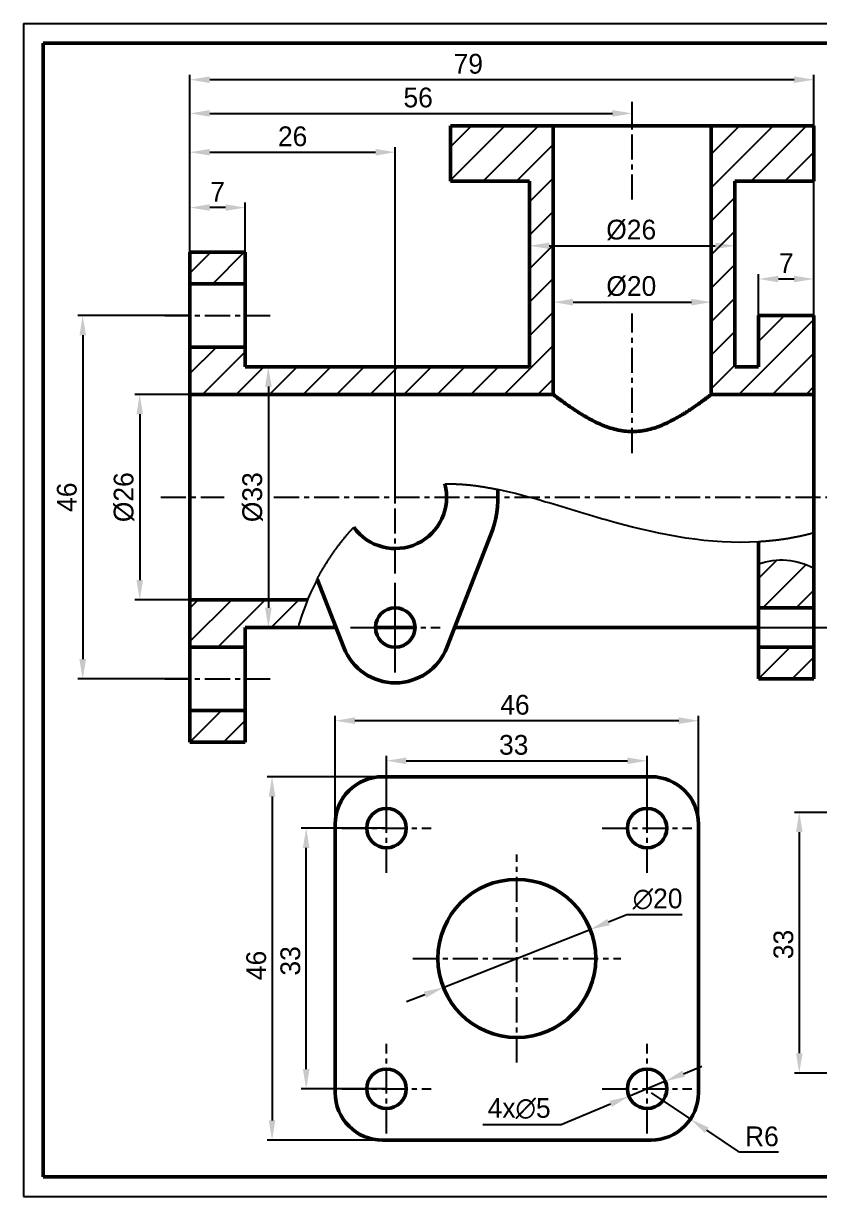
# Model space of a CAD drawing. Header units: millimetres. Extents: x 976 to 1396, y 403 to 700.
# Drawn here: x 976.3 to 1177.9, y 403 to 700 of the extents above; entities that cross this region are included whole.
import ezdxf

# ---------------------------------------------------------------- set-up
doc = ezdxf.new("R2010")
doc.units = ezdxf.units.MM
doc.linetypes.add('CENTER', pattern=[50.8, 31.75, -6.35, 6.35, -6.35])
for name, color, linetype in [('中心线', 1, 'CENTER'), ('尺寸标注', 6, 'Continuous'), ('细实线', 7, 'Continuous')]:
    doc.layers.add(name, color=color, linetype=linetype)
doc.layers.add('粗实线', color=7, linetype='Continuous', lineweight=50)
doc.dimstyles.new('ISO-25', dxfattribs={"dimtxt": 5, "dimasz": 5, "dimexe": 1.25, "dimexo": 0, "dimgap": 1.5, "dimtad": 1, "dimtoh": 1, "dimlfac": 0.5, "dimtxsty": 'Standard', "dimcen": 2.5, "dimadec": 0, "dimazin": 0, "dimtfac": 1, "dimtmove": 0, "dimatfit": 3, "dimfxl": 0, "dimarcsym": 0})
doc.dimstyles.new('ISO-25$3', dxfattribs={"dimtxt": 5, "dimasz": 5, "dimexe": 1.25, "dimexo": 0, "dimgap": 1.5, "dimtad": 1, "dimtoh": 1, "dimlfac": 0.5, "dimtxsty": 'Standard', "dimcen": 2.5, "dimadec": 0, "dimazin": 0, "dimtfac": 1, "dimtmove": 1, "dimatfit": 2, "dimfxl": 0, "dimarcsym": 0})

# ---------------------------------------------------------------- blocks, each defined once
blk = doc.blocks.new('HATCH3')
at = {"color": 251}
for p, q in [((110.42, 266.49), (115.68, 271.75)), ((110.42, 258.01), (124.17, 271.75)), ((118.65, 257.75), (132.66, 271.75)), ((176.42, 264.58), (183.6, 271.75)), ((176.42, 256.1), (192.09, 271.75)), ((186.57, 257.75), (200.58, 271.75)), ((127.14, 257.75), (136.42, 267.02)), ((195.06, 257.75), (202.42, 265.11)), ((130.42, 252.55), (136.42, 258.54)), ((176.42, 247.62), (182.42, 253.61)), ((130.42, 244.07), (136.42, 250.06)), ((176.42, 239.13), (182.42, 245.13)), ((130.42, 235.59), (136.42, 241.58)), ((44.42, 234.48), (49.69, 239.75)), ((50.18, 231.75), (58.18, 239.75)), ((176.42, 230.65), (182.42, 236.65)), ((130.42, 227.11), (136.42, 233.1)), ((176.42, 222.17), (182.42, 228.17)), ((130.42, 218.62), (136.42, 224.62)), ((188.42, 217.2), (194.98, 223.75)), ((183.45, 203.75), (202.42, 222.7)), ((176.42, 213.69), (182.42, 219.69)), ((44.42, 209.04), (51.14, 215.75)), ((47.62, 203.75), (58.42, 214.54)), ((124.02, 203.75), (136.42, 216.14)), ((191.94, 203.75), (202.42, 214.22)), ((176.42, 205.21), (182.42, 211.2)), ((56.11, 203.75), (63.11, 210.75)), ((64.6, 203.75), (71.6, 210.75)), ((73.09, 203.75), (80.09, 210.75)), ((81.57, 203.75), (88.58, 210.75)), ((90.06, 203.75), (97.07, 210.75)), ((98.55, 203.75), (105.56, 210.75)), ((107.04, 203.75), (114.05, 210.75)), ((115.53, 203.75), (122.54, 210.75)), ((132.51, 203.75), (136.42, 207.66)), ((200.43, 203.75), (202.42, 205.74)), ((44.42, 149.67), (46.5, 151.75)), ((44.42, 141.19), (54.99, 151.75)), ((51.47, 139.75), (63.48, 151.75)), ((64.96, 144.75), (71.97, 151.75)), ((44.42, 115.75), (52.43, 123.75)), ((52.91, 115.75), (58.42, 121.25))]:
    blk.add_line(p, q, dxfattribs=at)
blk = doc.blocks.new('HATCH1')
at = {"color": 251}
for p, q in [((188.42, 157.19), (193.07, 161.84)), ((189.46, 149.75), (200.43, 160.71)), ((197.95, 149.75), (202.42, 154.21)), ((188.42, 131.75), (196.43, 139.75)), ((196.91, 131.75), (202.42, 137.25))]:
    blk.add_line(p, q, dxfattribs=at)
blk = doc.blocks.new('*D6')
at = {"layer": 'Defpoints', "color": 0}
for p in [(1055.26, 523.43), (1055.26, 497.23), (1147.26, 497.23)]:
    blk.add_point(p, dxfattribs=at)
at = {"layer": '尺寸标注', "color": 0, "lineweight": -2}
for p, q in [((1055.26, 497.23), (1055.26, 524.68)), ((1142.26, 523.43), (1060.26, 523.43)), ((1147.26, 497.23), (1147.26, 524.68))]:
    blk.add_line(p, q, dxfattribs=at)
at = {"layer": '尺寸标注', "color": 0}
for points in [[(1060.26, 524.27), (1060.26, 522.6), (1055.26, 523.43)], [(1142.26, 524.27), (1142.26, 522.6), (1147.26, 523.43)]]:
    blk.add_solid(points, dxfattribs=at)
at = {"layer": '尺寸标注', "color": 0, "insert": (1100.79, 527.43), "char_height": 5, "attachment_point": 5}
blk.add_mtext('46', dxfattribs=at)
blk = doc.blocks.new('*D7')
at = {"layer": 'Defpoints', "color": 0}
for p in [(1134.26, 513.28), (1068.26, 496.23), (1134.26, 496.23)]:
    blk.add_point(p, dxfattribs=at)
at = {"layer": '尺寸标注', "color": 0, "lineweight": -2}
for p, q in [((1068.26, 496.23), (1068.26, 514.53)), ((1134.26, 496.23), (1134.26, 514.53)), ((1073.26, 513.28), (1129.26, 513.28))]:
    blk.add_line(p, q, dxfattribs=at)
at = {"layer": '尺寸标注', "color": 0}
for points in [[(1073.26, 514.11), (1073.26, 512.44), (1068.26, 513.28)], [(1129.26, 514.11), (1129.26, 512.44), (1134.26, 513.28)]]:
    blk.add_solid(points, dxfattribs=at)
at = {"layer": '尺寸标注', "color": 0, "insert": (1100.47, 517.28), "char_height": 5, "attachment_point": 5}
blk.add_mtext('33', dxfattribs=at)
blk = doc.blocks.new('*D8')
at = {"layer": 'Defpoints', "color": 0}
for p in [(1047.93, 496.23), (1068.26, 496.23), (1068.26, 430.23)]:
    blk.add_point(p, dxfattribs=at)
at = {"layer": '尺寸标注', "color": 0, "lineweight": -2}
for p, q in [((1068.26, 496.23), (1046.68, 496.23)), ((1047.93, 435.23), (1047.93, 491.23)), ((1068.26, 430.23), (1046.68, 430.23))]:
    blk.add_line(p, q, dxfattribs=at)
at = {"layer": '尺寸标注', "color": 0}
for points in [[(1047.09, 491.23), (1048.76, 491.23), (1047.93, 496.23)], [(1047.09, 435.23), (1048.76, 435.23), (1047.93, 430.23)]]:
    blk.add_solid(points, dxfattribs=at)
at = {"layer": '尺寸标注', "color": 0, "insert": (1043.93, 462.61), "char_height": 5, "attachment_point": 5, "rotation": 90}
blk.add_mtext('33', dxfattribs=at)
blk = doc.blocks.new('*D9')
at = {"layer": 'Defpoints', "color": 0}
for p in [(1067.26, 509.23), (1039.28, 417.23), (1067.26, 417.23)]:
    blk.add_point(p, dxfattribs=at)
at = {"layer": '尺寸标注', "color": 0, "lineweight": -2}
for p, q in [((1067.26, 509.23), (1038.03, 509.23)), ((1039.28, 504.23), (1039.28, 422.23)), ((1067.26, 417.23), (1038.03, 417.23))]:
    blk.add_line(p, q, dxfattribs=at)
at = {"layer": '尺寸标注', "color": 0}
for points in [[(1038.44, 504.23), (1040.11, 504.23), (1039.28, 509.23)], [(1038.44, 422.23), (1040.11, 422.23), (1039.28, 417.23)]]:
    blk.add_solid(points, dxfattribs=at)
at = {"layer": '尺寸标注', "color": 0, "insert": (1035.28, 461.46), "char_height": 5, "attachment_point": 5, "rotation": 90}
blk.add_mtext('46', dxfattribs=at)
blk = doc.blocks.new('*D10')
at = {"layer": 'Defpoints', "color": 0}
for p in [(1205.95, 500.22), (1172.79, 434.22), (1205.95, 434.22)]:
    blk.add_point(p, dxfattribs=at)
at = {"layer": '尺寸标注', "color": 0, "lineweight": -2}
for p, q in [((1205.95, 500.22), (1171.54, 500.22)), ((1172.79, 495.22), (1172.79, 439.22)), ((1205.95, 434.22), (1171.54, 434.22))]:
    blk.add_line(p, q, dxfattribs=at)
at = {"layer": '尺寸标注', "color": 0}
for points in [[(1171.95, 495.22), (1173.62, 495.22), (1172.79, 500.22)], [(1171.95, 439.22), (1173.62, 439.22), (1172.79, 434.22)]]:
    blk.add_solid(points, dxfattribs=at)
at = {"layer": '尺寸标注', "color": 0, "insert": (1168.79, 466.76), "char_height": 5, "attachment_point": 5, "rotation": 90}
blk.add_mtext('33', dxfattribs=at)
blk = doc.blocks.new('*D11')
at = {"layer": 'Defpoints', "color": 0}
for p in [(1018.49, 626.01), (991.33, 534.01), (1018.49, 534.01)]:
    blk.add_point(p, dxfattribs=at)
at = {"layer": '尺寸标注', "color": 0, "lineweight": -2}
for p, q in [((1018.49, 626.01), (990.08, 626.01)), ((991.33, 621.01), (991.33, 539.01)), ((1018.49, 534.01), (990.08, 534.01))]:
    blk.add_line(p, q, dxfattribs=at)
at = {"layer": '尺寸标注', "color": 0}
for points in [[(990.5, 621.01), (992.17, 621.01), (991.33, 626.01)], [(990.5, 539.01), (992.17, 539.01), (991.33, 534.01)]]:
    blk.add_solid(points, dxfattribs=at)
at = {"layer": '尺寸标注', "color": 0, "insert": (987.33, 580.01), "char_height": 5, "attachment_point": 5, "rotation": 90}
blk.add_mtext('46', dxfattribs=at)
blk = doc.blocks.new('*D24')
at = {"layer": 'Defpoints', "color": 0}
for p in [(1119.86, 470.58), (1082.65, 455.89)]:
    blk.add_point(p, dxfattribs=at)
at = {"layer": '尺寸标注', "color": 0, "lineweight": -2}
for p, q in [((1129.16, 474.26), (1124.51, 472.42)), ((1143.16, 474.26), (1129.16, 474.26)), ((1082.65, 455.89), (1119.86, 470.58)), ((1078, 454.05), (1073.35, 452.21))]:
    blk.add_line(p, q, dxfattribs=at)
at = {"layer": '尺寸标注', "color": 0}
for points in [[(1124.2, 473.2), (1124.81, 471.65), (1119.86, 470.58)], [(1077.7, 454.82), (1078.31, 453.27), (1082.65, 455.89)]]:
    blk.add_solid(points, dxfattribs=at)
at = {"layer": '尺寸标注', "color": 0, "insert": (1136.91, 478.26), "char_height": 5, "attachment_point": 5}
blk.add_mtext('∅20', dxfattribs=at)
blk = doc.blocks.new('*D27')
at = {"layer": 'Defpoints', "color": 0}
for p in [(1018.49, 606.01), (1005.77, 554.01), (1018.49, 554.01)]:
    blk.add_point(p, dxfattribs=at)
at = {"layer": '尺寸标注', "color": 0, "lineweight": -2}
for p, q in [((1018.49, 606.01), (1004.52, 606.01)), ((1005.77, 601.01), (1005.77, 559.01)), ((1018.49, 554.01), (1004.52, 554.01))]:
    blk.add_line(p, q, dxfattribs=at)
at = {"layer": '尺寸标注', "color": 0}
for points in [[(1004.94, 601.01), (1006.6, 601.01), (1005.77, 606.01)], [(1004.94, 559.01), (1006.6, 559.01), (1005.77, 554.01)]]:
    blk.add_solid(points, dxfattribs=at)
at = {"layer": '尺寸标注', "color": 0, "insert": (1001.77, 580.01), "char_height": 5, "attachment_point": 5, "rotation": 90}
blk.add_mtext('%%c26', dxfattribs=at)
blk = doc.blocks.new('*D28')
at = {"layer": 'Defpoints', "color": 0}
for p in [(1110.49, 629.2), (1150.49, 629.39), (1150.49, 627.95)]:
    blk.add_point(p, dxfattribs=at)
at = {"layer": '尺寸标注', "color": 0, "lineweight": -2}
for p, q in [((1110.49, 629.2), (1110.49, 630.64)), ((1150.49, 627.95), (1150.49, 630.64)), ((1115.49, 629.39), (1145.49, 629.39))]:
    blk.add_line(p, q, dxfattribs=at)
at = {"layer": '尺寸标注', "color": 0}
for points in [[(1115.49, 630.22), (1115.49, 628.55), (1110.49, 629.39)], [(1145.49, 630.22), (1145.49, 628.55), (1150.49, 629.39)]]:
    blk.add_solid(points, dxfattribs=at)
at = {"layer": '尺寸标注', "color": 0, "insert": (1130.25, 633.39), "char_height": 5, "attachment_point": 5}
blk.add_mtext('%%c20', dxfattribs=at)
blk = doc.blocks.new('*D29')
at = {"layer": 'Defpoints', "color": 0}
for p in [(1104.49, 643.67), (1156.49, 643.67), (1156.49, 643.67)]:
    blk.add_point(p, dxfattribs=at)
at = {"layer": '尺寸标注', "color": 0, "lineweight": -2}
for p, q in [((1104.49, 643.67), (1104.49, 644.92)), ((1156.49, 643.67), (1156.49, 644.92)), ((1109.49, 643.67), (1151.49, 643.67))]:
    blk.add_line(p, q, dxfattribs=at)
at = {"layer": '尺寸标注', "color": 0}
for points in [[(1109.49, 644.5), (1109.49, 642.83), (1104.49, 643.67)], [(1151.49, 644.5), (1151.49, 642.83), (1156.49, 643.67)]]:
    blk.add_solid(points, dxfattribs=at)
at = {"layer": '尺寸标注', "color": 0, "insert": (1130.23, 647.67), "char_height": 5, "attachment_point": 5}
blk.add_mtext('%%c26', dxfattribs=at)
blk = doc.blocks.new('*D30')
at = {"layer": 'Defpoints', "color": 0}
for p in [(1038.35, 613.01), (1038.35, 547.01), (1038.35, 547.01)]:
    blk.add_point(p, dxfattribs=at)
at = {"layer": '尺寸标注', "color": 0, "lineweight": -2}
for p, q in [((1038.35, 613.01), (1037.1, 613.01)), ((1038.35, 608.01), (1038.35, 552.01)), ((1038.35, 547.01), (1037.1, 547.01))]:
    blk.add_line(p, q, dxfattribs=at)
at = {"layer": '尺寸标注', "color": 0}
for points in [[(1037.51, 608.01), (1039.18, 608.01), (1038.35, 613.01)], [(1037.51, 552.01), (1039.18, 552.01), (1038.35, 547.01)]]:
    blk.add_solid(points, dxfattribs=at)
at = {"layer": '尺寸标注', "color": 0, "insert": (1034.35, 580.01), "char_height": 5, "attachment_point": 5, "rotation": 90}
blk.add_mtext('%%c33', dxfattribs=at)
blk = doc.blocks.new('*D31')
at = {"layer": 'Defpoints', "color": 0}
for p in [(1018.49, 685.71), (1018.49, 642.01), (1176.49, 626.01)]:
    blk.add_point(p, dxfattribs=at)
at = {"layer": '尺寸标注', "color": 0, "lineweight": -2}
for p, q in [((1018.49, 642.01), (1018.49, 686.96)), ((1176.49, 626.01), (1176.49, 686.96)), ((1171.49, 685.71), (1023.49, 685.71))]:
    blk.add_line(p, q, dxfattribs=at)
at = {"layer": '尺寸标注', "color": 0}
for points in [[(1023.49, 686.54), (1023.49, 684.87), (1018.49, 685.71)], [(1171.49, 686.54), (1171.49, 684.87), (1176.49, 685.71)]]:
    blk.add_solid(points, dxfattribs=at)
at = {"layer": '尺寸标注', "color": 0, "insert": (1088.97, 689.71), "char_height": 5, "attachment_point": 5}
blk.add_mtext('79', dxfattribs=at)
blk = doc.blocks.new('*D33')
at = {"layer": 'Defpoints', "color": 0}
for p in [(1130.49, 677.18), (1130.49, 674.01), (1018.49, 642.01)]:
    blk.add_point(p, dxfattribs=at)
at = {"layer": '尺寸标注', "color": 0, "lineweight": -2}
for p, q in [((1018.49, 642.01), (1018.49, 678.43)), ((1023.49, 677.18), (1125.49, 677.18)), ((1130.49, 674.01), (1130.49, 678.43))]:
    blk.add_line(p, q, dxfattribs=at)
at = {"layer": '尺寸标注', "color": 0}
for points in [[(1023.49, 678.02), (1023.49, 676.35), (1018.49, 677.18)], [(1125.49, 678.02), (1125.49, 676.35), (1130.49, 677.18)]]:
    blk.add_solid(points, dxfattribs=at)
at = {"layer": '尺寸标注', "color": 0, "insert": (1076.27, 681.18), "char_height": 5, "attachment_point": 5}
blk.add_mtext('56', dxfattribs=at)
blk = doc.blocks.new('*D44')
at = {"layer": 'Defpoints', "color": 0}
for p in [(1070.49, 667.35), (1018.49, 642.01), (1070.49, 580.01)]:
    blk.add_point(p, dxfattribs=at)
at = {"layer": '尺寸标注', "color": 0, "lineweight": -2}
for p, q in [((1018.49, 642.01), (1018.49, 668.6)), ((1070.49, 580.01), (1070.49, 668.6)), ((1023.49, 667.35), (1065.49, 667.35))]:
    blk.add_line(p, q, dxfattribs=at)
at = {"layer": '尺寸标注', "color": 0}
for points in [[(1023.49, 668.19), (1023.49, 666.52), (1018.49, 667.35)], [(1065.49, 668.19), (1065.49, 666.52), (1070.49, 667.35)]]:
    blk.add_solid(points, dxfattribs=at)
at = {"layer": '尺寸标注', "color": 0, "insert": (1044.49, 671.35), "char_height": 5, "attachment_point": 5}
blk.add_mtext('26', dxfattribs=at)
blk = doc.blocks.new('*D45')
at = {"layer": 'Defpoints', "color": 0}
for p in [(1018.49, 653.34), (1018.49, 642.01), (1032.49, 642.01)]:
    blk.add_point(p, dxfattribs=at)
at = {"layer": '尺寸标注', "color": 0, "lineweight": -2}
for p, q in [((1018.49, 642.01), (1018.49, 654.59)), ((1032.49, 642.01), (1032.49, 654.59)), ((1027.49, 653.34), (1023.49, 653.34))]:
    blk.add_line(p, q, dxfattribs=at)
at = {"layer": '尺寸标注', "color": 0}
for points in [[(1023.49, 654.17), (1023.49, 652.51), (1018.49, 653.34)], [(1027.49, 654.17), (1027.49, 652.51), (1032.49, 653.34)]]:
    blk.add_solid(points, dxfattribs=at)
at = {"layer": '尺寸标注', "color": 0, "insert": (1025.49, 657.34), "char_height": 5, "attachment_point": 5}
blk.add_mtext('7', dxfattribs=at)
blk = doc.blocks.new('*D46')
at = {"layer": 'Defpoints', "color": 0}
for p in [(1176.49, 635.26), (1162.49, 626.01), (1176.49, 626.01)]:
    blk.add_point(p, dxfattribs=at)
at = {"layer": '尺寸标注', "color": 0, "lineweight": -2}
for p, q in [((1162.49, 626.01), (1162.49, 636.51)), ((1176.49, 626.01), (1176.49, 636.51)), ((1167.49, 635.26), (1171.49, 635.26))]:
    blk.add_line(p, q, dxfattribs=at)
at = {"layer": '尺寸标注', "color": 0}
for points in [[(1167.49, 636.09), (1167.49, 634.42), (1162.49, 635.26)], [(1171.49, 636.09), (1171.49, 634.42), (1176.49, 635.26)]]:
    blk.add_solid(points, dxfattribs=at)
at = {"layer": '尺寸标注', "color": 0, "insert": (1169.49, 639.26), "char_height": 5, "attachment_point": 5}
blk.add_mtext('7', dxfattribs=at)
blk = doc.blocks.new('*D47')
at = {"layer": 'Defpoints', "color": 0}
for p in [(1135.26, 429.23), (1145.21, 422.54)]:
    blk.add_point(p, dxfattribs=at)
at = {"layer": '尺寸标注', "color": 0, "lineweight": -2}
for p, q in [((1135.26, 429.23), (1145.21, 422.54)), ((1157.66, 414.16), (1149.36, 419.74)), ((1167.49, 414.16), (1157.66, 414.16))]:
    blk.add_line(p, q, dxfattribs=at)
at = {"layer": '尺寸标注', "color": 0}
blk.add_solid([(1149.82, 420.44), (1148.89, 419.05), (1145.21, 422.54)], dxfattribs=at)
at = {"layer": '尺寸标注', "color": 0, "insert": (1163.32, 418.16), "char_height": 5, "attachment_point": 5}
blk.add_mtext('R6', dxfattribs=at)
blk = doc.blocks.new('*D48')
at = {"layer": 'Defpoints', "color": 0}
for p in [(1138.88, 432.15), (1129.64, 428.32)]:
    blk.add_point(p, dxfattribs=at)
at = {"layer": '尺寸标注', "color": 0, "lineweight": -2}
for p, q in [((1143.49, 434.06), (1148.11, 435.97)), ((1138.88, 432.15), (1129.64, 428.32)), ((1112.51, 421.23), (1125.02, 426.41)), ((1092.68, 421.23), (1112.51, 421.23))]:
    blk.add_line(p, q, dxfattribs=at)
at = {"layer": '尺寸标注', "color": 0}
for points in [[(1143.18, 434.83), (1143.81, 433.29), (1138.88, 432.15)], [(1124.7, 427.18), (1125.34, 425.64), (1129.64, 428.32)]]:
    blk.add_solid(points, dxfattribs=at)
at = {"layer": '尺寸标注', "color": 0, "insert": (1101.85, 425.23), "char_height": 5, "attachment_point": 5}
blk.add_mtext('4x∅5', dxfattribs=at)

msp = doc.modelspace()

# ---------------------------------------------------------------- linework, layer by layer
at = {"layer": '中心线', "linetype": 'CENTER', "ltscale": 0.2}
for p, q in [((1130.486, 655.354), (1130.486, 680.089)), ((1012.136, 626.013), (1038.836, 626.013)), ((1130.486, 591.191), (1130.486, 626.534)), ((1070.486, 560.663), (1070.486, 599.363)), ((1011.11, 580.013), (1027.136, 580.013)), ((1039.752, 580.013), (1182.19, 580.013)), ((1059.136, 547.013), (1081.836, 547.013)), ((1012.136, 534.013), (1038.836, 534.013)), ((1068.256, 484.885), (1068.256, 507.585)), ((1134.256, 484.885), (1134.256, 507.585)), ((1056.906, 496.235), (1079.606, 496.235)), ((1122.906, 496.235), (1145.606, 496.235)), ((1101.256, 436.885), (1101.256, 489.585)), ((1074.906, 463.235), (1127.606, 463.235)), ((1068.256, 418.885), (1068.256, 441.585)), ((1134.256, 418.885), (1134.256, 441.585)), ((1056.906, 430.235), (1079.606, 430.235)), ((1122.906, 430.235), (1145.606, 430.235))]:
    msp.add_line(p, q, dxfattribs=at)
at = {"layer": '中心线', "linetype": 'CENTER', "ltscale": 7.566667}
msp.add_line((1070.486, 535.663), (1070.486, 558.363), dxfattribs=at)
at = {"layer": '中心线', "linetype": 'CENTER', "ltscale": 3.814286}
msp.add_line((1156.136, 547.013), (1182.836, 547.013), dxfattribs=at)
at = {"layer": '粗实线'}
for p, q in [((981.324, 694.952), (1391.324, 694.952)), ((981.324, 694.952), (981.324, 407.952)), ((1084.486, 674.013), (1084.486, 660.013)), ((1110.486, 674.013), (1084.486, 674.013)), ((1110.486, 674.013), (1150.486, 674.013)), ((1110.486, 674.013), (1110.486, 606.013)), ((1150.486, 606.013), (1150.486, 674.013)), ((1176.486, 674.013), (1150.486, 674.013)), ((1176.486, 660.013), (1176.486, 674.013)), ((1084.486, 660.013), (1104.486, 660.013)), ((1104.486, 660.013), (1104.486, 613.013)), ((1156.486, 660.013), (1176.486, 660.013)), ((1156.486, 613.013), (1156.486, 660.013)), ((1018.486, 642.013), (1032.486, 642.013)), ((1018.486, 642.013), (1018.486, 634.013)), ((1032.486, 642.013), (1032.486, 634.013)), ((1018.486, 618.013), (1018.486, 634.013)), ((1032.486, 634.013), (1018.486, 634.013)), ((1032.486, 634.013), (1032.486, 618.013)), ((1162.486, 626.013), (1162.486, 613.013)), ((1176.486, 626.013), (1162.486, 626.013)), ((1176.486, 606.013), (1176.486, 626.013)), ((1018.486, 618.013), (1018.486, 606.013)), ((1018.486, 618.013), (1032.486, 618.013)), ((1032.486, 618.013), (1032.486, 613.013)), ((1104.486, 613.013), (1032.486, 613.013)), ((1162.486, 613.013), (1156.486, 613.013)), ((1018.486, 606.013), (1018.486, 554.013)), ((1110.486, 606.013), (1018.486, 606.013)), ((1176.486, 606.013), (1150.486, 606.013)), ((1176.486, 606.013), (1176.486, 570.956)), ((1094.707, 570.558), (1083.528, 541.922)), ((1176.486, 562.049), (1176.486, 570.972)), ((1162.486, 568.712), (1162.486, 563.146)), ((1162.486, 552.013), (1162.486, 563.145)), ((1176.486, 562.049), (1176.486, 552.013)), ((1057.445, 541.922), (1050.688, 559.231)), ((1018.486, 554.013), (1048.259, 554.013)), ((1018.486, 554.013), (1018.486, 542.013)), ((1162.486, 552.013), (1162.486, 542.013)), ((1162.486, 552.013), (1176.486, 552.013)), ((1176.486, 552.013), (1176.486, 542.013)), ((1032.486, 547.013), (1032.486, 542.013)), ((1032.486, 547.013), (1045.867, 547.013)), ((1045.867, 547.013), (1055.459, 547.013)), ((1065.488, 547.013), (1075.488, 547.013)), ((1085.516, 547.013), (1162.486, 547.013)), ((1018.486, 526.013), (1018.486, 542.013)), ((1032.486, 542.013), (1018.486, 542.013)), ((1032.486, 542.013), (1032.486, 526.013)), ((1162.486, 534.013), (1162.486, 542.013)), ((1176.486, 542.013), (1162.486, 542.013)), ((1176.486, 542.013), (1176.486, 534.013)), ((1176.486, 534.013), (1162.486, 534.013)), ((1018.486, 526.013), (1018.486, 518.013)), ((1018.486, 526.013), (1032.486, 526.013)), ((1032.486, 526.013), (1032.486, 518.013)), ((1032.486, 518.013), (1018.486, 518.013)), ((1067.256, 509.235), (1135.256, 509.235)), ((1055.256, 429.235), (1055.256, 497.235)), ((1147.256, 429.235), (1147.256, 497.235)), ((1067.256, 417.235), (1135.256, 417.235)), ((981.324, 407.952), (1391.324, 407.952))]:
    msp.add_line(p, q, dxfattribs=at)
at = {"layer": '粗实线', "linetype": 'CENTER', "ltscale": 7.566667}
msp.add_line((1059.136, 613.013), (1081.836, 613.013), dxfattribs=at)
at = {"layer": '粗实线', "extrusion": (0, 0, -1)}
for centre, radius in [((-1070.486, 547.013), 5), ((-1068.256, 496.235), 5), ((-1134.256, 496.235), 5), ((-1101.256, 463.235), 20), ((-1068.256, 430.235), 5), ((-1134.256, 430.235), 5)]:
    msp.add_circle(centre, radius, dxfattribs=at)
for centre, radius, start, end in [((-1070.486, 580.013), 13, 165.08812, 324.14063), ((-1070.486, 580.013), 26, 175.68928, 201.32369), ((-1070.486, 547.013), 14, 201.32369, 338.67631)]:
    msp.add_arc(centre, radius, start, end, dxfattribs=at)
at = {"layer": '粗实线'}
for centre, start, end in [((1067.256, 497.235), 90, 180), ((1135.256, 497.235), 0, 90), ((1067.256, 429.235), 180, 270), ((1135.256, 429.235), 270, 0)]:
    msp.add_arc(centre, 12, start, end, dxfattribs=at)
msp.add_open_spline([(1150.488, 606.014), (1150.485, 606.011), (1150.343, 605.902), (1149.998, 605.639), (1149.92, 605.58), (1149.748, 605.449), (1149.654, 605.378), (1149.347, 605.147), (1149.114, 604.972), (1148.593, 604.585), (1148.305, 604.374), (1147.833, 604.031), (1147.669, 603.913), (1147.329, 603.67), (1147.152, 603.544), (1146.243, 602.904), (1145.434, 602.351), (1144.321, 601.632), (1144.094, 601.487), (1143.627, 601.194), (1143.389, 601.047), (1142.663, 600.607), (1142.164, 600.315), (1141.132, 599.739), (1140.599, 599.456), (1139.498, 598.907), (1138.929, 598.641), (1138.043, 598.262), (1137.742, 598.139), (1137.13, 597.903), (1136.821, 597.79), (1135.882, 597.471), (1135.243, 597.282), (1134.26, 597.046), (1133.928, 596.976), (1133.255, 596.852), (1132.913, 596.799), (1131.886, 596.671), (1130.518, 596.584), (1129.15, 596.666), (1128.125, 596.79), (1127.782, 596.841), (1127.108, 596.963), (1126.774, 597.033), (1125.787, 597.266), (1125.145, 597.454), (1124.202, 597.772), (1123.891, 597.885), (1123.278, 598.12), (1122.977, 598.242), (1122.091, 598.619), (1121.521, 598.885), (1120.417, 599.434), (1119.882, 599.717), (1119.104, 600.15), (1118.849, 600.295), (1118.346, 600.588), (1118.098, 600.735), (1117.369, 601.177), (1116.905, 601.469), (1115.571, 602.329), (1114.762, 602.882), (1113.67, 603.65), (1113.325, 603.897), (1112.692, 604.356), (1112.403, 604.569), (1111.879, 604.957), (1111.644, 605.133), (1111.234, 605.442), (1111.058, 605.576), (1110.636, 605.897), (1110.494, 606.007), (1110.491, 606.01), (1110.487, 606.013), (1110.483, 606.015)], degree=3, knots=[0, 0, 0, 0, 0.0624429, 0.0624429, 0.0780536, 0.0780536, 0.0936643, 0.0936643, 0.1248858, 0.1248858, 0.1561072, 0.1561072, 0.171718, 0.171718, 0.1873287, 0.1873287, 0.2497716, 0.2497716, 0.2653823, 0.2653823, 0.280993, 0.280993, 0.3122145, 0.3122145, 0.3434359, 0.3434359, 0.3746574, 0.3746574, 0.3902681, 0.3902681, 0.4058788, 0.4058788, 0.4371003, 0.4371003, 0.452711, 0.452711, 0.4683217, 0.4683217, 0.4995432, 0.5307646, 0.5307646, 0.5463754, 0.5463754, 0.5619861, 0.5619861, 0.5932075, 0.5932075, 0.6088183, 0.6088183, 0.624429, 0.624429, 0.6556504, 0.6556504, 0.6868719, 0.6868719, 0.7024826, 0.7024826, 0.7180933, 0.7180933, 0.7493148, 0.7493148, 0.8117577, 0.8117577, 0.8429791, 0.8429791, 0.8742006, 0.8742006, 0.905422, 0.905422, 0.9366435, 0.9366435, 0.9990864, 0.9990864, 1, 1, 1, 1], dxfattribs=at)
at = {"layer": '细实线'}
for p, q in [((976.324, 699.952), (976.324, 402.952)), ((976.324, 699.952), (1396.324, 699.952)), ((976.324, 402.952), (1396.324, 402.952))]:
    msp.add_line(p, q, dxfattribs=at)
at = {"layer": '细实线', "extrusion": (0, 0, -1)}
msp.add_arc((-1168.255, 546.868), 17.269, 70.48438, 118.46613, dxfattribs=at)
at = {"layer": '细实线'}
for points in [[(1083.049, 583.358), (1085.386, 583.435), (1087.882, 583.341), (1090.547, 583.065), (1093.39, 582.601), (1096.413, 581.967)], [(1176.486, 570.971), (1173.697, 570.202), (1170.892, 569.604), (1168.083, 569.166), (1165.279, 568.873), (1162.486, 568.711)]]:
    msp.add_open_spline(points, degree=5, dxfattribs=at)
for points, degree, knots in [([(1162.486, 568.711), (1150.072, 567.995), (1137.936, 570.358), (1120.097, 575.263), (1114.214, 577.136), (1104.365, 580.031), (1100.417, 581.141), (1096.419, 581.974)], 3, [0, 0, 0, 0, 0.5461124, 0.5461124, 0.8191685, 0.8191685, 1, 1, 1, 1]), ([(1050.688, 559.232), (1051.576, 560.921), (1053.262, 563.838), (1055.075, 566.533), (1056.98, 569.051), (1059.013, 571.39), (1059.951, 572.397)], 5, [0, 0, 0, 0, 0, 0, 0.5538491, 1, 1, 1, 1, 1, 1]), ([(1050.693, 559.198), (1049.46, 556.85), (1048.497, 554.67), (1046.364, 549.12), (1045.866, 547.008), (1045.867, 547.015)], 3, [0, 0, 0, 0, 0.3288872, 0.3288872, 1, 1, 1, 1])]:
    msp.add_open_spline(points, degree=degree, knots=knots, dxfattribs=at)

# ---------------------------------------------------------------- block references
for name in ['HATCH3', 'HATCH1']:
    msp.add_blockref(name, (974.062, 402.265), dxfattribs=at)

# ---------------------------------------------------------------- dimensions: what is measured, and where the dimension line sits
at = {"layer": '尺寸标注'}
for base, p1, p2, picture, middle in [((1018.486, 685.705), (1176.486, 626.013), (1018.486, 642.013), '*D31', (1088.973, 685.705)), ((1130.486, 677.183), (1018.486, 642.013), (1130.486, 674.013), '*D33', (1076.273, 677.183)), ((1055.256, 523.434), (1147.256, 497.235), (1055.256, 497.235), '*D6', (1100.788, 523.434)), ((1134.256, 513.278), (1068.256, 496.235), (1134.256, 496.235), '*D7', (1100.47, 513.278))]:
    dim = msp.add_linear_dim(base=base, p1=p1, p2=p2, dimstyle='ISO-25', dxfattribs=at)
    dim.commit()
    dim.dimension.update_dxf_attribs({"geometry": picture, "text_midpoint": middle, "dimtype": 160})
for base, p1, p2, picture, middle in [((1070.486, 667.353), (1018.486, 642.013), (1070.486, 580.013), '*D44', (1044.486, 671.353)), ((1018.486, 653.34), (1032.486, 642.013), (1018.486, 642.013), '*D45', (1025.486, 657.34)), ((1176.486, 635.257), (1162.486, 626.013), (1176.486, 626.013), '*D46', (1169.486, 639.257))]:
    dim = msp.add_linear_dim(base=base, p1=p1, p2=p2, dimstyle='ISO-25', dxfattribs=at)
    dim.commit()
    dim.dimension.update_dxf_attribs({"geometry": picture, "text_midpoint": middle})
for base, p1, p2, picture, middle in [((1156.486, 643.666), (1104.486, 643.666), (1156.486, 643.666), '*D29', (1130.226, 643.666)), ((1150.486, 629.388), (1110.486, 629.196), (1150.486, 627.946), '*D28', (1130.251, 629.388))]:
    dim = msp.add_linear_dim(base=base, p1=p1, p2=p2, text='%%c<>', dimstyle='ISO-25', dxfattribs=at)
    dim.commit()
    dim.dimension.update_dxf_attribs({"geometry": picture, "text_midpoint": middle, "dimtype": 160})
for base, p1, p2, picture, middle in [((991.333, 534.013), (1018.486, 626.013), (1018.486, 534.013), '*D11', (991.333, 580.013)), ((1039.276, 417.235), (1067.256, 509.235), (1067.256, 417.235), '*D9', (1039.276, 461.456)), ((1172.785, 434.219), (1205.948, 500.219), (1205.948, 434.219), '*D10', (1172.785, 466.763)), ((1047.927, 496.235), (1068.256, 430.235), (1068.256, 496.235), '*D8', (1047.927, 462.609))]:
    dim = msp.add_linear_dim(base=base, p1=p1, p2=p2, angle=90, dimstyle='ISO-25', dxfattribs=at)
    dim.commit()
    dim.dimension.update_dxf_attribs({"geometry": picture, "text_midpoint": middle, "dimtype": 160})
for base, p1, p2, picture, middle in [((1038.347, 547.013), (1038.347, 613.013), (1038.347, 547.013), '*D30', (1034.347, 580.013)), ((1005.769, 554.013), (1018.486, 606.013), (1018.486, 554.013), '*D27', (1001.769, 580.013))]:
    dim = msp.add_linear_dim(base=base, p1=p1, p2=p2, angle=90, text='%%c<>', dimstyle='ISO-25', dxfattribs=at)
    dim.commit()
    dim.dimension.update_dxf_attribs({"geometry": picture, "text_midpoint": middle})
dim = msp.add_diameter_dim_2p(p1=(1082.655, 455.886), p2=(1119.856, 470.584), dimstyle='ISO-25$3', dxfattribs=at)
dim.commit()
dim.dimension.update_dxf_attribs({"geometry": '*D24', "text_midpoint": (1136.907, 478.258)})
dim = msp.add_diameter_dim_2p(p1=(1138.875, 432.148), p2=(1129.636, 428.322), text='4x<>', dimstyle='ISO-25$3', dxfattribs=at)
dim.commit()
dim.dimension.update_dxf_attribs({"geometry": '*D48', "text_midpoint": (1112.513, 421.23), "dimtype": 163})
dim = msp.add_radius_dim(center=(1135.256, 429.235), mpoint=(1145.211, 422.535), dimstyle='ISO-25', dxfattribs=at)
dim.commit()
dim.dimension.update_dxf_attribs({"geometry": '*D47', "text_midpoint": (1163.323, 418.161)})

doc.saveas('drawing.dxf')
